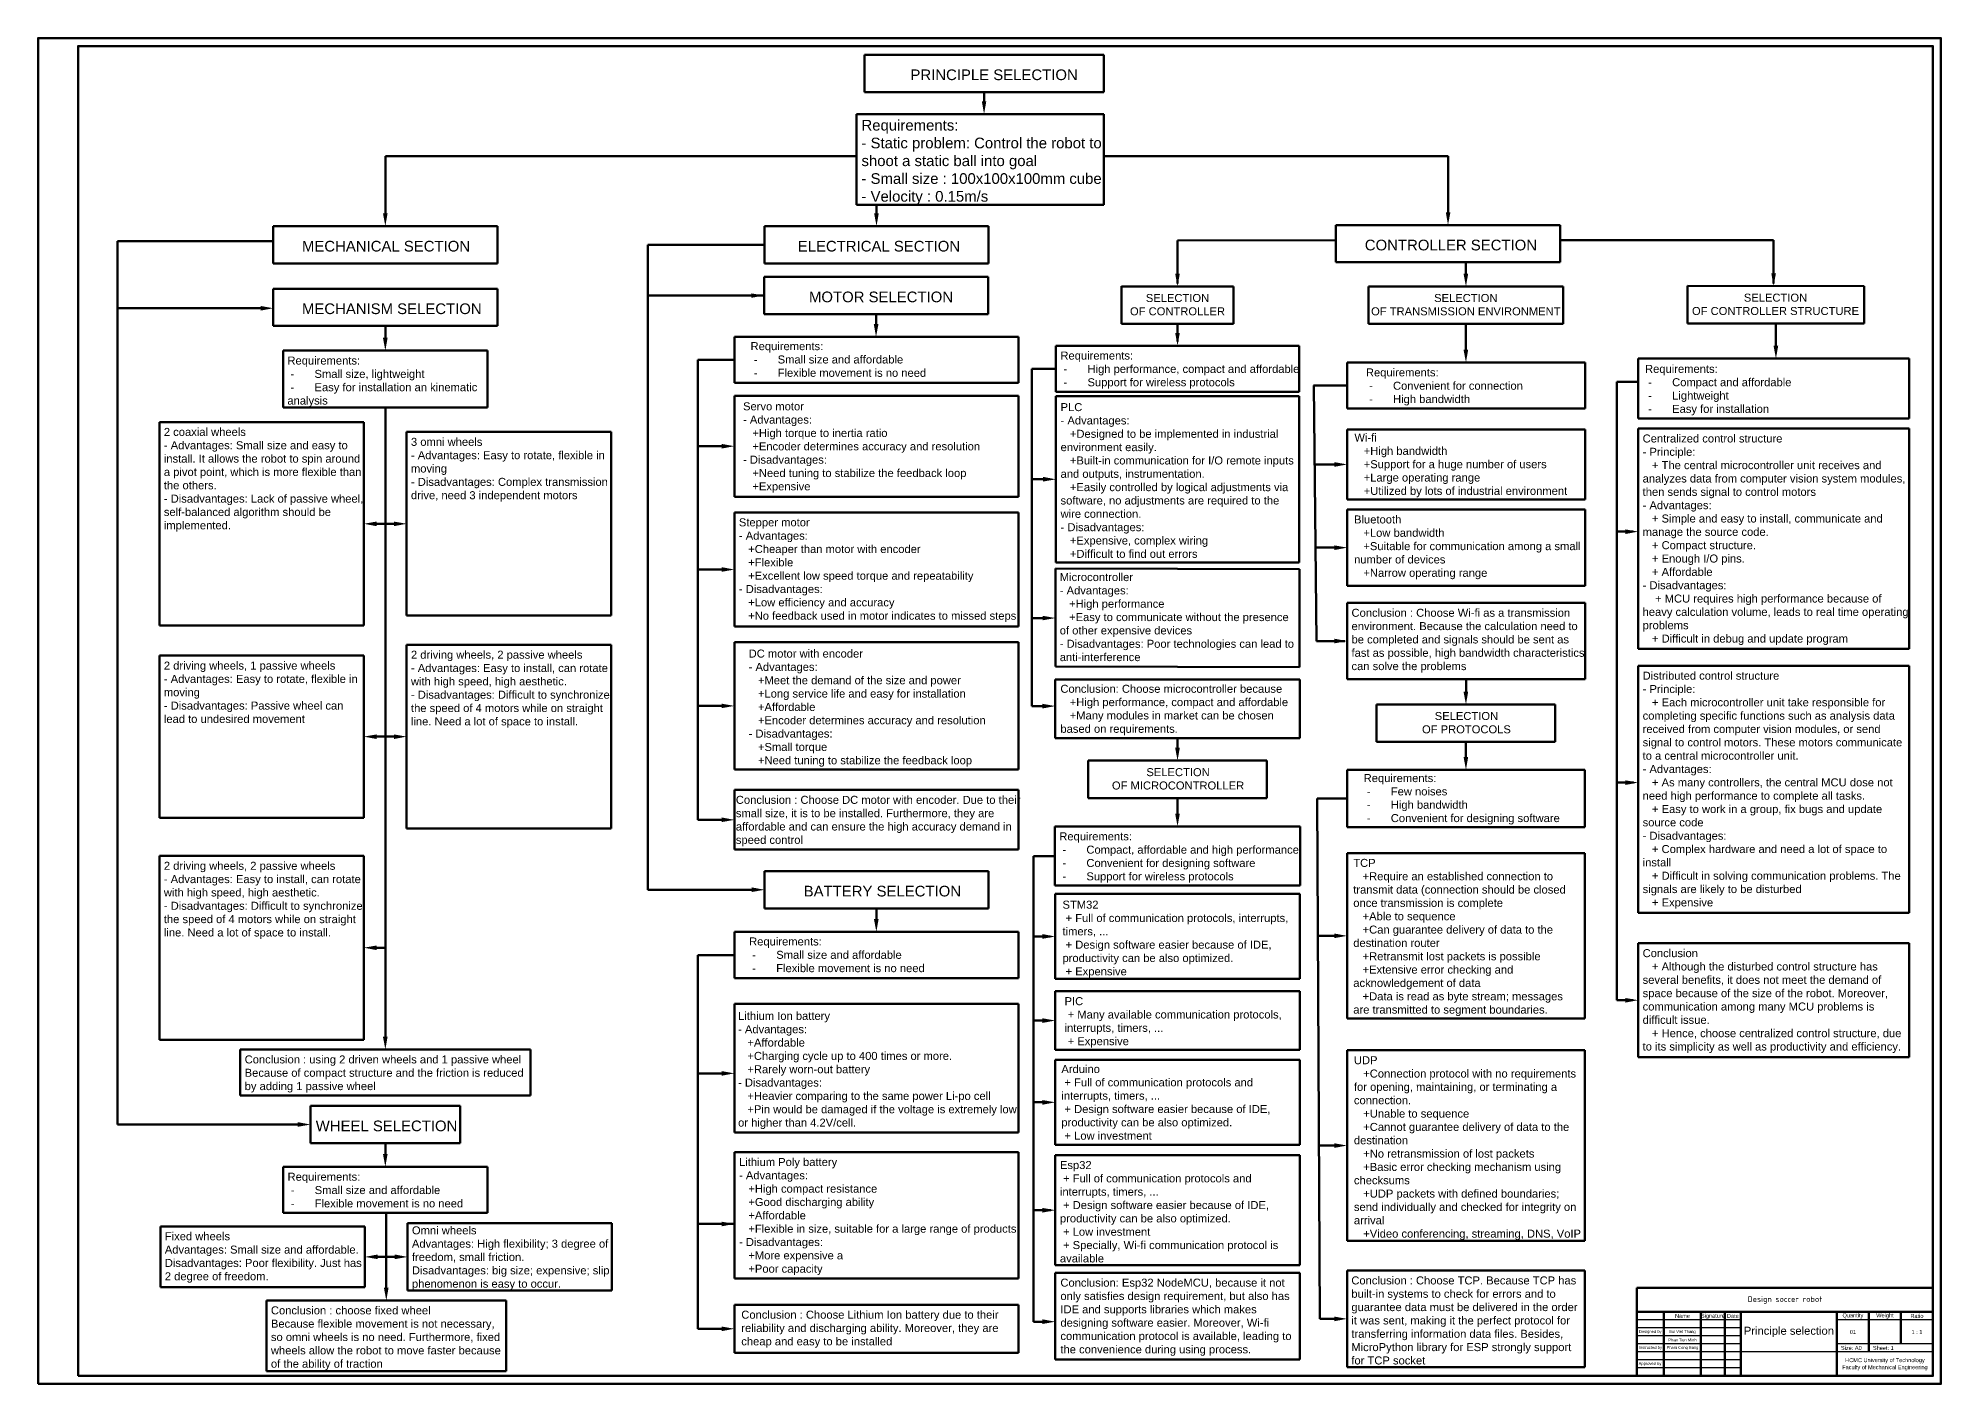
# Model space of a CAD drawing. Header units: millimetres. Extents: x 35 to 7261, y -526 to 3542.
# Drawn here: x 958 to 2147, y 1371 to 2212 of the extents above; entities that cross this region are included whole.
import ezdxf

# ---------------------------------------------------------------- set-up
doc = ezdxf.new("R2010")
doc.units = ezdxf.units.MM
doc.layers.add('nét đậm', color=7, linetype='Continuous', lineweight=50)
doc.styles.get("Standard").update_dxf_attribs({"font": 'arial.ttf'})

msp = doc.modelspace()

# ---------------------------------------------------------------- linework, layer by layer
at = {"layer": 'nét đậm'}
for p, q in [((1474.2, 2201.8), (1474.2, 2178.5)), ((1623.7, 2201.8), (1474.2, 2201.8)), ((1623.7, 2178.5), (1623.7, 2201.8)), ((1474.2, 2178.5), (1623.7, 2178.5)), ((1548.9, 2178.5), (1548.9, 2172.7)), ((1548.9, 2178.5), (1548.9, 2172.7)), ((1469.2, 2164.7), (1469.2, 2108)), ((1623.7, 2164.7), (1469.2, 2164.7)), ((1623.7, 2108), (1623.7, 2164.7)), ((1174.8, 2138.4), (1174.8, 2102.7)), ((1469.2, 2138.4), (1174.8, 2138.4)), ((1623.7, 2138.4), (1838.8, 2138.4)), ((1838.8, 2103.4), (1838.8, 2138.4)), ((1469.2, 2108), (1623.7, 2108)), ((1481.7, 2102.7), (1481.7, 2108)), ((1104.8, 2094.7), (1104.8, 2071.4)), ((1244.8, 2094.7), (1104.8, 2094.7)), ((1244.8, 2071.4), (1244.8, 2094.7)), ((1411.7, 2094.7), (1411.7, 2071.4)), ((1551.7, 2094.7), (1411.7, 2094.7)), ((1551.7, 2071.4), (1551.7, 2094.7)), ((1768.8, 2095.4), (1768.8, 2072.1)), ((1908.8, 2095.4), (1768.8, 2095.4)), ((1908.8, 2072.1), (1908.8, 2095.4)), ((1104.8, 2085.2), (1007.4, 2085.2)), ((1007.4, 2085.2), (1007.4, 1533.3)), ((1338.9, 2083), (1338.9, 1680)), ((1411.7, 2083), (1338.9, 2083)), ((1669.7, 2085.8), (1768.8, 2085.9)), ((1669.7, 2058.8), (1669.7, 2085.7)), ((1908.8, 2085.9), (2042.2, 2085.9)), ((2042.2, 2058.9), (2042.2, 2085.9)), ((1104.8, 2071.4), (1244.8, 2071.4)), ((1411.7, 2071.4), (1551.7, 2071.4)), ((1768.8, 2072.1), (1908.8, 2072.1)), ((1850, 2072.1), (1850, 2065)), ((1411.4, 2063), (1411.4, 2039.6)), ((1551.4, 2063), (1411.4, 2063)), ((1551.4, 2039.6), (1551.4, 2063)), ((1634.8, 2057.2), (1634.8, 2033.7)), ((1704.7, 2057), (1634.8, 2057)), ((1704.7, 2057), (1704.7, 2033.7)), ((1789.2, 2057), (1789.2, 2033.7)), ((1910.8, 2057), (1789.2, 2057)), ((1910.8, 2057), (1910.8, 2033.7)), ((1988.5, 2057.4), (1988.5, 2033.9)), ((2098.8, 2057.2), (1988.5, 2057.4)), ((2098.8, 2057.2), (2098.8, 2033.9)), ((1104.8, 2055.6), (1104.8, 2032.3)), ((1244.8, 2055.6), (1104.8, 2055.6)), ((1244.8, 2032.3), (1244.8, 2055.6)), ((1411.4, 2051.3), (1338.9, 2051.3)), ((1096.8, 2043.4), (1007.4, 2043.4)), ((1411.4, 2039.6), (1551.4, 2039.6)), ((1481.4, 2039.6), (1481.4, 2033.5)), ((1634.8, 2033.7), (1704.7, 2033.7)), ((1669.8, 2033.7), (1669.8, 2022.7)), ((1789.2, 2033.7), (1910.8, 2033.7)), ((1850, 2033.7), (1850, 2017.5)), ((1988.5, 2033.9), (2098.8, 2033.9)), ((2043.7, 2033.9), (2043.7, 2019.9)), ((1104.8, 2032.3), (1244.8, 2032.3)), ((1174.8, 2032.3), (1174.8, 2024.9)), ((1570.5, 2025.5), (1392.9, 2025.5)), ((1392.9, 2025.5), (1392.9, 1996.7)), ((1570.5, 1996.7), (1570.5, 2025.5)), ((1238.6, 2016.9), (1110.9, 2016.9)), ((1110.9, 2016.9), (1110.9, 1981.3)), ((1238.6, 1981.3), (1238.6, 2016.9)), ((1370.1, 2011.1), (1370.1, 1723.7)), ((1392.9, 2011.1), (1370.1, 2011.1)), ((1745.7, 2020), (1593.8, 2020)), ((1593.8, 2020), (1593.8, 1991.2)), ((1745.7, 1991.2), (1745.7, 2020)), ((1924.4, 2009.5), (1775.8, 2009.5)), ((1775.8, 2009.5), (1775.8, 1980.7)), ((1924.4, 1980.7), (1924.4, 2009.5)), ((2126.9, 2011.9), (1957.6, 2011.9)), ((1957.6, 2011.9), (1957.6, 1974.4)), ((2126.9, 1974.4), (2126.9, 2011.9)), ((1578.8, 2005.6), (1578.8, 1794.8)), ((1593.8, 2005.6), (1578.8, 2005.6)), ((1392.9, 1996.7), (1570.5, 1996.7)), ((1570.5, 1988.7), (1392.9, 1988.7)), ((1392.9, 1988.7), (1392.9, 1925.6)), ((1570.5, 1925.6), (1570.5, 1988.7)), ((1593.8, 1991.2), (1745.7, 1991.2)), ((1745.8, 1988.5), (1593.8, 1988.5)), ((1593.8, 1988.5), (1593.8, 1884.5)), ((1745.8, 1884.5), (1745.8, 1988.5)), ((1775.8, 1995.1), (1754.8, 1995.1)), ((1754.9, 1995.1), (1756.6, 1835.4)), ((1944.3, 1997.4), (1944.3, 1611)), ((1957.6, 1997.4), (1944.3, 1997.4)), ((1110.9, 1981.3), (1238.6, 1981.3)), ((1174.8, 1981.3), (1174.8, 1588.2)), ((1775.8, 1980.7), (1924.4, 1980.7)), ((1957.6, 1974.4), (2126.9, 1974.4)), ((1161.4, 1972.2), (1033.7, 1972.2)), ((1033.7, 1972.2), (1033.7, 1845.1)), ((1161.4, 1845.1), (1161.4, 1972.2)), ((1315.9, 1966.1), (1188.1, 1966.1)), ((1188.1, 1966.1), (1188.1, 1851.3)), ((1315.9, 1851.3), (1315.9, 1966.1)), ((1924.4, 1967.6), (1775.8, 1967.6)), ((1775.8, 1967.6), (1775.8, 1923.9)), ((1924.4, 1923.9), (1924.4, 1967.6)), ((2126.9, 1968.2), (1957.6, 1968.2)), ((1957.6, 1968.2), (1957.6, 1830.5)), ((2126.9, 1830.5), (2126.9, 1968.2)), ((1384.9, 1957.2), (1370.1, 1957.2)), ((1767.8, 1945.8), (1755.4, 1945.8)), ((1585.8, 1936.5), (1578.8, 1936.5)), ((1392.9, 1925.6), (1570.5, 1925.6)), ((1570.5, 1915.8), (1392.9, 1915.8)), ((1392.9, 1915.8), (1392.9, 1844.5)), ((1570.5, 1844.5), (1570.5, 1915.8)), ((1775.8, 1923.9), (1924.4, 1923.9)), ((1924.4, 1917.6), (1775.8, 1917.6)), ((1775.8, 1917.6), (1775.8, 1869.9)), ((1924.4, 1869.9), (1924.4, 1917.6)), ((1169.4, 1908.7), (1180.1, 1908.7)), ((1954.4, 1903.8), (1944.3, 1903.8)), ((1767.8, 1893.8), (1755.8, 1893.8)), ((1384.9, 1880.1), (1370.1, 1880.1)), ((1746, 1880.4), (1593.5, 1880.7)), ((1593.5, 1880.7), (1593.5, 1819.5)), ((1593.8, 1884.5), (1745.8, 1884.5)), ((1746, 1819.2), (1746, 1880.4)), ((1775.8, 1869.9), (1924.4, 1869.9)), ((1924.4, 1859.3), (1775.8, 1859.3)), ((1775.8, 1859.3), (1775.8, 1811.6)), ((1924.4, 1811.6), (1924.4, 1859.3)), ((1033.7, 1845.1), (1161.4, 1845.1)), ((1188.1, 1851.3), (1315.9, 1851.3)), ((1392.9, 1844.5), (1570.5, 1844.5)), ((1585.5, 1849.8), (1578.8, 1849.8)), ((1315.9, 1833.1), (1188.1, 1833.1)), ((1188.1, 1833.1), (1188.1, 1718.3)), ((1315.9, 1718.3), (1315.9, 1833.1)), ((1570.5, 1834.7), (1392.9, 1834.7)), ((1392.9, 1834.7), (1392.9, 1755.1)), ((1570.5, 1755.1), (1570.5, 1834.7)), ((1774.4, 1835.4), (1756.6, 1835.4)), ((1161.4, 1826.3), (1033.7, 1826.3)), ((1033.7, 1826.3), (1033.7, 1725)), ((1161.4, 1725), (1161.4, 1826.3)), ((1593.5, 1819.5), (1746.1, 1819.2)), ((1957.6, 1830.5), (2126.9, 1830.5)), ((2126.9, 1820), (1957.6, 1820)), ((1957.6, 1820), (1957.6, 1665.7)), ((2126.9, 1665.7), (2126.9, 1820)), ((1746.2, 1811.4), (1593.4, 1811.4)), ((1593.4, 1811.4), (1593.4, 1774.7)), ((1746.2, 1774.7), (1746.2, 1811.4)), ((1775.8, 1811.6), (1924.4, 1811.6)), ((1850.1, 1803.8), (1850.1, 1811.6)), ((1794.2, 1795.8), (1794.2, 1772.5)), ((1905.8, 1795.8), (1794.2, 1795.8)), ((1905.8, 1795.8), (1905.8, 1772.5)), ((1384.9, 1794.9), (1370.1, 1794.9)), ((1578.8, 1794.8), (1585.4, 1794.8)), ((1169.4, 1775.7), (1174.8, 1775.7)), ((1174.8, 1775.7), (1180.1, 1775.7)), ((1593.4, 1774.7), (1746.2, 1774.7)), ((1669.8, 1774.7), (1669.8, 1768.7)), ((1794.2, 1772.5), (1905.8, 1772.5)), ((1850, 1772.5), (1850, 1763)), ((1614, 1760.7), (1614, 1737.3)), ((1725.5, 1760.7), (1614, 1760.7)), ((1725.5, 1760.7), (1725.5, 1737.3)), ((1392.9, 1755.1), (1570.5, 1755.1)), ((1924.3, 1755), (1775.7, 1755)), ((1775.7, 1755), (1775.7, 1719.2)), ((1924.3, 1719.2), (1924.3, 1755)), ((1570.5, 1742.4), (1392.9, 1742.4)), ((1392.9, 1742.4), (1392.9, 1705.1)), ((1570.5, 1705.1), (1570.5, 1742.4)), ((1614, 1737.3), (1725.5, 1737.3)), ((1669.8, 1727.6), (1669.8, 1737.3)), ((1757.1, 1737.1), (1758.8, 1411.9)), ((1775.7, 1737.1), (1757.1, 1737.1)), ((1954.6, 1747), (1944.3, 1747)), ((1033.7, 1725), (1161.4, 1725)), ((1188.1, 1718.3), (1315.9, 1718.3)), ((1384.9, 1723.7), (1370.1, 1723.7)), ((1746.4, 1719.6), (1593.2, 1719.6)), ((1593.2, 1719.6), (1593.2, 1682.6)), ((1746.4, 1682.6), (1746.4, 1719.6)), ((1775.7, 1719.2), (1924.3, 1719.2)), ((1161.4, 1701.2), (1033.7, 1701.2)), ((1033.7, 1701.2), (1033.7, 1586.3)), ((1161.4, 1586.3), (1161.4, 1701.2)), ((1392.9, 1705.1), (1570.5, 1705.1)), ((1579.8, 1701.1), (1579.8, 1410.1)), ((1593.2, 1701.1), (1579.8, 1701.1)), ((1924.3, 1702.9), (1775.7, 1702.9)), ((1775.7, 1702.9), (1775.7, 1599.5)), ((1924.3, 1599.5), (1924.3, 1702.9)), ((1411.7, 1691.7), (1411.7, 1668.4)), ((1551.7, 1691.7), (1411.7, 1691.7)), ((1551.7, 1668.4), (1551.7, 1691.7)), ((1403.7, 1680), (1338.9, 1680)), ((1593.2, 1682.6), (1746.4, 1682.6)), ((1746.2, 1677.4), (1593.4, 1677.4)), ((1593.4, 1677.4), (1593.4, 1624.3)), ((1746.2, 1624.3), (1746.2, 1677.4)), ((1411.7, 1668.4), (1551.7, 1668.4)), ((1481.6, 1661.7), (1481.7, 1668.4)), ((1957.6, 1665.7), (2126.9, 1665.7)), ((1570.5, 1653.7), (1392.9, 1653.7)), ((1392.9, 1653.7), (1392.9, 1624.8)), ((1570.5, 1624.8), (1570.5, 1653.7)), ((1169.4, 1643.8), (1174.8, 1643.8)), ((1590.2, 1650.8), (1579.8, 1650.8)), ((1767.7, 1651.2), (1757.6, 1651.2)), ((2126.9, 1646.6), (1957.6, 1646.6)), ((1957.6, 1646.6), (1957.6, 1575.4)), ((2126.9, 1575.4), (2126.9, 1646.6)), ((1370.1, 1639.2), (1370.1, 1405.7)), ((1392.9, 1639.2), (1370.1, 1639.2)), ((1392.9, 1624.8), (1570.5, 1624.8)), ((1593.4, 1624.3), (1746.2, 1624.3)), ((1570.5, 1608.7), (1392.9, 1608.7)), ((1392.9, 1608.7), (1392.9, 1528.4)), ((1570.5, 1528.4), (1570.5, 1608.7)), ((1746.2, 1616.6), (1593.4, 1616.6)), ((1593.4, 1616.6), (1593.4, 1579.9)), ((1746.2, 1579.9), (1746.2, 1616.6)), ((1954.2, 1611), (1944.3, 1611)), ((1585.4, 1598.3), (1579.8, 1598.3)), ((1775.7, 1599.5), (1924.3, 1599.5)), ((1033.7, 1586.3), (1161.4, 1586.3)), ((1265.4, 1580.2), (1084.1, 1580.2)), ((1084.1, 1580.2), (1084.1, 1551.5)), ((1265.4, 1551.5), (1265.4, 1580.2)), ((1593.4, 1579.9), (1746.2, 1579.9)), ((1746.2, 1573.8), (1593.4, 1573.8)), ((1593.4, 1573.8), (1593.4, 1520.6)), ((1746.2, 1520.6), (1746.2, 1573.8)), ((1924.3, 1579.7), (1775.7, 1579.7)), ((1775.7, 1579.7), (1775.7, 1460.6)), ((1924.3, 1460.6), (1924.3, 1579.7)), ((1957.6, 1575.4), (2126.9, 1575.4)), ((1384.9, 1565.3), (1370.1, 1565.3)), ((1084.1, 1551.5), (1265.4, 1551.5)), ((1588.7, 1547.2), (1579.8, 1547.2)), ((1128, 1545), (1128, 1521.7)), ((1221.6, 1545), (1128, 1545)), ((1221.6, 1521.7), (1221.6, 1545)), ((1122.2, 1533.3), (1007.4, 1533.3)), ((1392.9, 1528.4), (1570.5, 1528.4)), ((1128, 1521.7), (1221.6, 1521.7)), ((1174.8, 1521.7), (1174.8, 1514.9)), ((1570.5, 1516.1), (1392.9, 1516.1)), ((1392.9, 1516.1), (1392.9, 1437)), ((1570.5, 1437), (1570.5, 1516.1)), ((1593.4, 1520.6), (1746.2, 1520.6)), ((1746.2, 1514.2), (1593.4, 1514.2)), ((1593.4, 1514.2), (1593.4, 1445.4)), ((1746.2, 1445.4), (1746.2, 1514.2)), ((1767.7, 1520.2), (1758.2, 1520.2)), ((1238.7, 1506.9), (1110.9, 1506.9)), ((1110.9, 1506.9), (1110.9, 1478.1)), ((1238.7, 1478.1), (1238.7, 1506.9)), ((1110.9, 1478.1), (1238.7, 1478.1)), ((1175.3, 1478.1), (1175.4, 1431.3)), ((1590.6, 1479.8), (1579.8, 1479.8)), ((1162, 1469.7), (1034.2, 1469.7)), ((1034.2, 1469.7), (1034.2, 1431.6)), ((1162, 1431.6), (1162, 1469.7)), ((1316.4, 1471.7), (1188.7, 1471.7)), ((1188.7, 1471.7), (1188.7, 1429.6)), ((1316.4, 1429.6), (1316.4, 1471.7)), ((1392.9, 1471.2), (1370.1, 1471.2)), ((1170, 1450.6), (1180.7, 1450.6)), ((1775.7, 1460.6), (1924.3, 1460.6)), ((1593.4, 1445.4), (1746.2, 1445.4)), ((1746.2, 1440.7), (1593.4, 1440.7)), ((1593.4, 1440.7), (1593.4, 1386.5)), ((1746.2, 1440.7), (1746.2, 1386.5)), ((1924.3, 1442), (1775.7, 1442)), ((1775.7, 1442), (1775.7, 1381.7)), ((1924.3, 1381.7), (1924.3, 1442)), ((1034.2, 1431.6), (1162, 1431.6)), ((1188.7, 1429.6), (1316.4, 1429.6)), ((1392.9, 1437), (1570.5, 1437)), ((2141.8, 1431.2), (1956.8, 1431.2)), ((1956.8, 1431.2), (1956.8, 1376.2)), ((1250.2, 1423.3), (1100.6, 1423.3)), ((1100.6, 1423.3), (1100.6, 1379.2)), ((1250.2, 1379.2), (1250.2, 1423.3)), ((1570.5, 1420.7), (1392.9, 1420.7)), ((1392.9, 1420.7), (1392.9, 1390.7)), ((1570.5, 1390.7), (1570.5, 1420.7)), ((2141.8, 1416.2), (1956.8, 1416.2)), ((1973.7, 1416.6), (1973.7, 1376.6)), ((1996.8, 1416.2), (1996.8, 1376.2)), ((2011.8, 1416.2), (2011.8, 1376.2)), ((2021.8, 1416.2), (2021.8, 1376.2)), ((2081.8, 1416.2), (2081.8, 1376.2)), ((2101.8, 1416.2), (2101.8, 1391.2)), ((2121.8, 1416.2), (2121.8, 1396.2)), ((1384.9, 1405.7), (1370.1, 1405.7)), ((1585.4, 1410.1), (1579.8, 1410.1)), ((1767.7, 1411.9), (1758.8, 1411.9)), ((1100.6, 1379.2), (1250.2, 1379.2)), ((1392.9, 1390.7), (1570.5, 1390.7)), ((1593.4, 1386.5), (1746.2, 1386.5)), ((1775.7, 1381.7), (1924.3, 1381.7)), ((2141.8, 1376.2), (1956.8, 1376.2))]:
    msp.add_line(p, q, dxfattribs=at)
at = {"layer": 'nét đậm', "lineweight": 25}
for p, q in [((2021.8, 1411.2), (1956.8, 1411.2)), ((2021.8, 1406.2), (1956.8, 1406.2)), ((2141.8, 1411.2), (2081.8, 1411.2)), ((2021.8, 1401.2), (1956.8, 1401.2)), ((2021.8, 1396.2), (1956.8, 1396.2)), ((2141.8, 1391.2), (1956.8, 1391.2)), ((2141.8, 1396.2), (2081.8, 1396.2)), ((2021.8, 1386.2), (1956.8, 1386.2)), ((2021.8, 1381.2), (1956.8, 1381.2))]:
    msp.add_line(p, q, dxfattribs=at)
at = {"layer": 'nét đậm', "lineweight": 50}
for points in [[(957.8, 1371.2), (2146.8, 1371.2), (2146.8, 2212.2), (957.8, 2212.2)], [(982.8, 1376.2), (2141.8, 1376.2), (2141.8, 2207.2), (982.8, 2207.2)]]:
    msp.add_lwpolyline(points, close=True, dxfattribs=at)
at = {"layer": 'nét đậm', "linetype": 'Continuous'}
for points in [[(1547.5, 2172.7), (1550.3, 2172.7), (1548.9, 2164.7)], [(1173.3, 2102.7), (1176.2, 2102.7), (1174.8, 2094.7)], [(1483.1, 2102.7), (1480.2, 2102.7), (1481.7, 2094.7)], [(1837.4, 2103.4), (1840.3, 2103.4), (1838.8, 2095.4)], [(1668.3, 2065), (1671.2, 2065), (1669.8, 2057)], [(1848.5, 2065), (1851.4, 2065), (1850, 2057)], [(2040.8, 2065.2), (2043.7, 2065.2), (2042.2, 2057.2)], [(1403.4, 2049.9), (1403.4, 2052.7), (1411.4, 2051.3)], [(1096.8, 2041.9), (1096.8, 2044.8), (1104.8, 2043.4)], [(1482.9, 2033.5), (1480, 2033.5), (1481.4, 2025.5)], [(1176.2, 2024.9), (1173.3, 2024.9), (1174.8, 2016.9)], [(1671.2, 2028), (1668.3, 2028), (1669.8, 2020)], [(1851.4, 2017.5), (1848.5, 2017.5), (1850, 2009.5)], [(2045.1, 2019.9), (2042.2, 2019.9), (2043.7, 2011.9)], [(1384.9, 1955.7), (1384.9, 1958.6), (1392.9, 1957.2)], [(1767.8, 1944.3), (1767.8, 1947.2), (1775.8, 1945.8)], [(1585.8, 1935.1), (1585.8, 1938), (1593.8, 1936.5)], [(1169.4, 1907.2), (1169.4, 1910.1), (1161.4, 1908.7)], [(1180.1, 1907.2), (1180.1, 1910.1), (1188.1, 1908.7)], [(1949.6, 1902.3), (1949.6, 1905.2), (1957.6, 1903.8)], [(1767.8, 1892.3), (1767.8, 1895.2), (1775.8, 1893.8)], [(1384.9, 1878.7), (1384.9, 1881.6), (1392.9, 1880.1)], [(1585.5, 1848.4), (1585.5, 1851.2), (1593.5, 1849.8)], [(1767.8, 1834), (1767.8, 1836.9), (1775.8, 1835.4)], [(1384.9, 1793.5), (1384.9, 1796.3), (1392.9, 1794.9)], [(1585.4, 1793.3), (1585.4, 1796.2), (1593.4, 1794.8)], [(1848.5, 1803.8), (1851.4, 1803.8), (1850, 1795.8)], [(1169.4, 1774.2), (1169.4, 1777.1), (1161.4, 1775.7)], [(1180.1, 1774.2), (1180.1, 1777.1), (1188.1, 1775.7)], [(1668.3, 1768.7), (1671.2, 1768.7), (1669.8, 1760.7)], [(1851.4, 1763), (1848.5, 1763), (1850, 1755)], [(1949.6, 1745.5), (1949.6, 1748.4), (1957.6, 1747)], [(1384.9, 1722.3), (1384.9, 1725.2), (1392.9, 1723.7)], [(1671.2, 1727.6), (1668.3, 1727.6), (1669.8, 1719.6)], [(1403.7, 1678.6), (1403.7, 1681.5), (1411.7, 1680)], [(1483, 1661.7), (1480.1, 1661.7), (1481.6, 1653.7)], [(1169.4, 1642.3), (1169.4, 1645.2), (1161.4, 1643.8)], [(1585.4, 1649.4), (1585.4, 1652.3), (1593.4, 1650.8)], [(1767.7, 1649.8), (1767.7, 1652.7), (1775.7, 1651.2)], [(1949.6, 1609.5), (1949.6, 1612.4), (1957.6, 1611)], [(1585.4, 1596.8), (1585.4, 1599.7), (1593.4, 1598.3)], [(1176.2, 1588.2), (1173.3, 1588.2), (1174.8, 1580.2)], [(1384.9, 1563.8), (1384.9, 1566.7), (1392.9, 1565.3)], [(1585.4, 1545.7), (1585.4, 1548.6), (1593.4, 1547.2)], [(1120, 1531.9), (1120, 1534.8), (1128, 1533.3)], [(1176.2, 1514.9), (1173.3, 1514.9), (1174.8, 1506.9)], [(1767.7, 1518.7), (1767.7, 1521.6), (1775.7, 1520.2)], [(1585.4, 1478.3), (1585.4, 1481.2), (1593.4, 1479.8)], [(1384.9, 1469.7), (1384.9, 1472.6), (1392.9, 1471.2)], [(1170, 1449.2), (1170, 1452.1), (1162, 1450.6)], [(1180.7, 1449.2), (1180.7, 1452.1), (1188.7, 1450.6)], [(1176.8, 1431.3), (1173.9, 1431.3), (1175.4, 1423.3)], [(1384.9, 1404.2), (1384.9, 1407.1), (1392.9, 1405.7)], [(1585.4, 1408.7), (1585.4, 1411.6), (1593.4, 1410.1)], [(1767.7, 1410.4), (1767.7, 1413.3), (1775.7, 1411.9)]]:
    msp.add_trace(points, dxfattribs=at)

# ---------------------------------------------------------------- texts
at = {"attachment_point": 1}
for s, width, heights, insert, char_height in [('PRINCIPLE SELECTION', 125.291, [0], (1502.9, 2192.6), 6.667), ('Requirements:\\P- Static problem: Control the robot to shoot a static ball into goal\\P- Small size : 100x100x100mm cube\\P- Velocity : 0.15m/s', 153.562, [0], (1472.3, 2161.1), 6.667), ('MECHANICAL SECTION', 125.291, [0], (1122.7, 2085.5), 6.667), ('ELECTRICAL SECTION', 125.291, [0], (1432.5, 2085.5), 6.667), ('CONTROLLER SECTION', 125.291, [0], (1786.8, 2086.2), 6.667), ('MECHANISM SELECTION', 125.291, [0], (1122.7, 2046.4), 6.667), ('MOTOR SELECTION', 125.291, [0], (1439.5, 2053.8), 6.667), ('\\pxqc;SELECTION ^JOF CONTROLLER', 60.538, [0], (1639.5, 2052.3), 5), ('\\pxqc;SELECTION ^JOF TRANSMISSION ENVIRONMENT', 123.019, [0], (1788.4, 2052.3), 5), ('\\pxqc;SELECTION ^JOF CONTROLLER STRUCTURE', 108.648, [0], (1989.1, 2052.5), 5), ('Requirements:\\P\\pxi-3,l3.38813,t3.38813;-^ISmall size and affordable\\P-^IFlexible movement is no need', 181.219, [82.3], (1403, 2022.2), 5), ('Requirements:\\P\\pxi-3,l3.38813,t3.38813;-^ISmall size, lightweight\\P-^IEasy for installation an kinematic \\P\\pi0,l0,tz;analysis', 181.219, [82.3], (1113.6, 2013.2), 5), ('Requirements:\\P\\pxi-3,l3.38813,t3.38813;-^IHigh performance, compact and affordable\\P-^ISupport for wireless protocols', 181.219, [82.3], (1596.6, 2016.3), 5), ('Requirements:\\P\\pxi-3,l3.38813,t3.38813;-^IConvenient for connection\\P-^IHigh bandwidth', 181.219, [82.3], (1787.5, 2005.8), 5), ('Requirements:\\P\\pxi-3,l3.38813,t3.38813;-^ICompact and affordable\\P-^ILightweight\\P-^IEasy for installation', 181.219, [82.3], (1961.9, 2008), 5), ('Servo motor\\P- Advantages: \\P   +High torque to inertia ratio\\P   +Encoder determines accuracy and resolution\\P- Disadvantages:\\P   +Need tuning to stabilize the feedback loop\\P   +Expensive', 181.219, [82.3], (1398.3, 1984.6), 5), ('PLC\\P- Advantages: \\P   +Designed to be implemented in industrial \\Penvironment easily.\\P   +Built-in communication for I/O remote inputs and outputs, instrumentation.\\P   +Easily controlled by logical adjustments via software, no adjustments are required to the wire connection.\\P- Disadvantages:\\P   +Expensive, complex wiring\\P   +Difficult to find out errors', 146.319, [116.5], (1596.7, 1984.1), 5), ('2 coaxial wheels\\P- Advantages: Small size and easy to \\Pinstall. It allows the robot to spin around \\Pa pivot point, which is more flexible than\\Pthe others.\\P- Disadvantages: Lack of passive wheel, \\Pself-balanced algorithm should be\\Pimplemented.', 181.219, [82.3], (1036.4, 1968.6), 5), ('3 omni wheels\\P- Advantages: Easy to rotate, flexible in\\Pmoving\\P- Disadvantages: Complex transmission\\Pdrive, need 3 independent motors', 181.219, [82.3], (1190.8, 1962.4), 5), ('Wi-fi\\P   +High bandwidth\\P   +Support for a huge number of users\\P   +Large operating range\\P   +Utilized by lots of industrial environment', 181.219, [103.4], (1780.3, 1965.1), 5), ('Centralized control structure\\P- Principle:\\P   + The central microcontroller unit receives and \\Panalyzes data from computer vision system modules, \\Pthen sends signal to control motors\\P- Advantages: \\P   + Simple and easy to install, communicate and \\Pmanage the source code.\\P   + Compact structure.\\P   + Enough I/O pins.\\P   + Affordable\\P- Disadvantages:\\P    + MCU requires high performance because of \\Pheavy calculation volume, leads to real time operating\\Pproblems\\P   + Difficult in debug and update program', 214.749, [242.6], (1960.4, 1964.5), 5), ('Stepper motor\\P- Advantages: \\P   +Cheaper than motor with encoder\\P   +Flexible\\P   +Excellent low speed torque and repeatability\\P- Disadvantages:\\P   +Low efficiency and accuracy\\P   +No feedback used in motor indicates to missed steps', 181.219, [82.3], (1395.7, 1912.1), 5), ('Bluetooth\\P   +Low bandwidth\\P   +Suitable for communication among a small\\Pnumber of devices\\P   +Narrow operating range', 181.219, [82.3], (1780.1, 1913.9), 5), ('Microcontroller\\P- Advantages: \\P   +High performance\\P   +Easy to communicate without the presence of other expensive devices\\P- Disadvantages: Poor technologies can lead to anti-interference', 149.602, [82.3], (1596.2, 1877.9), 5), ('Conclusion : Choose Wi-fi as a transmission\\Penvironment. Because the calculation need to \\Pbe completed and signals should be sent as \\Pfast as possible, high bandwidth characteristics\\Pcan solve the problems', 181.219, [82.3], (1778.5, 1855.6), 5), ('2 driving wheels, 1 passive wheels\\P- Advantages: Easy to rotate, flexible in\\Pmoving\\P- Disadvantages: Passive wheel can \\Plead to undesired movement', 181.219, [82.3], (1036.4, 1822.6), 5), ('2 driving wheels, 2 passive wheels\\P- Advantages: Easy to install, can rotate\\Pwith high speed, high aesthetic.\\P- Disadvantages: Difficult to synchronize \\Pthe speed of 4 motors while on straight \\Pline. Need a lot of space to install.', 181.219, [82.3], (1190.8, 1829.4), 5), ('DC motor with encoder\\P- Advantages: \\P   +Meet the demand of the size and power\\P   +Long service life and easy for installation\\P   +Affordable\\P   +Encoder determines accuracy and resolution\\P- Disadvantages:\\P   +Small torque\\P   +Need tuning to stabilize the feedback loop', 181.219, [82.3], (1401.8, 1830.1), 5), ('Conclusion: Choose microcontroller because\\P   +High performance, compact and affordable\\P   +Many modules in market can be chosen \\Pbased on requirements.', 181.219, [82.3], (1596.6, 1808.1), 5), ('Distributed control structure\\P- Principle:\\P   + Each microcontroller unit take responsible for \\Pcompleting specific functions such as analysis data \\Preceived from computer vision modules, or send \\Psignal to control motors. These motors communicate \\Pto a central microcontroller unit.\\P- Advantages: \\P   + As many controllers, the central MCU dose not \\Pneed high performance to complete all tasks.\\P   + Easy to work in a group, fix bugs and update \\Psource code\\P- Disadvantages:\\P   + Complex hardware and need a lot of space to \\Pinstall\\P   + Difficult in solving communication problems. The \\Psignals are likely to be disturbed\\P   + Expensive', 230.622, [154.2], (1960.4, 1816.3), 5), ('\\pxqc;SELECTION ^JOF PROTOCOLS', 123.019, [0], (1788.8, 1791.1), 5), ('\\pxqc;SELECTION ^JOF MICROCONTROLLER', 123.019, [0], (1608.6, 1756), 5), ('Requirements:\\P\\pxi-3,l3.38813,t3.38813;-^IFew noises\\P-^IHigh bandwidth\\P-^IConvenient for designing software', 181.219, [82.3], (1786.1, 1752.3), 5), ('Conclusion : Choose DC motor with encoder. Due to their small size, it is to be installed. Furthermore, they are affordable and can ensure the high accuracy demand in speed control', 177.32, [82.3], (1393.8, 1738.7), 5), ('Requirements:\\P\\pxi-3,l3.38813,t3.38813;-^ICompact, affordable and high performance\\P-^IConvenient for designing software\\P-^ISupport for wireless protocols', 181.219, [82.3], (1595.9, 1715.9), 5), ('2 driving wheels, 2 passive wheels\\P- Advantages: Easy to install, can rotate\\Pwith high speed, high aesthetic.\\P- Disadvantages: Difficult to synchronize \\Pthe speed of 4 motors while on straight \\Pline. Need a lot of space to install.', 181.219, [82.3], (1036.4, 1697.5), 5), ('TCP\\P   +Require an established connection to transmit data (connection should be closed once transmission is complete\\P   +Able to sequence   \\P   +Can guarantee delivery of data to the destination router\\P   +Retransmit lost packets is possible\\P   +Extensive error checking and acknowledgement of data\\P   +Data is read as byte stream; messages are transmitted to segment boundaries.', 142.46, [103.4], (1779.6, 1699.3), 5), ('BATTERY SELECTION', 125.291, [0], (1436.2, 1682.5), 6.667), ('STM32\\P + Full of communication protocols, interrupts, timers, ...\\P + Design software easier because of IDE, productivity can be also optimized.\\P + Expensive', 145.102, [116.5], (1597.9, 1673.2), 5), ('Requirements:\\P\\pxi-3,l3.38813,t3.38813;-^ISmall size and affordable\\P-^IFlexible movement is no need', 181.219, [82.3], (1402.1, 1650.2), 5), ('Conclusion\\P   + Although the disturbed control structure has \\Pseveral benefits, it does not meet the demand of \\Pspace because of the size of the robot. Moreover, \\Pcommunication among many MCU problems is \\Pdifficult issue.\\P   + Hence, choose centralized control structure, due \\Pto its simplicity as well as productivity and efficiency.', 214.749, [116.5], (1960.4, 1642.9), 5), ('PIC\\P + Many available communication protocols, interrupts, timers, ...\\P + Expensive', 145.89, [82.3], (1599.2, 1612.9), 5), ('Lithium Ion battery\\P- Advantages: \\P   +Affordable\\P   +Charging cycle up to 400 times or more.\\P   +Rarely worn-out battery\\P- Disadvantages:\\P   +Heavier comparing to the same power Li-po cell\\P   +Pin would be damaged if the voltage is extremely low or higher than 4.2V/cell.', 181.219, [103.4], (1395.2, 1603.7), 5), ('Conclusion : using 2 driven wheels and 1 passive wheel\\PBecause of compact structure and the friction is reduced by adding 1 passive wheel', 181.219, [82.3], (1086.9, 1576.5), 5), ('Arduino\\P + Full of communication protocols and interrupts, timers, ...\\P + Design software easier because of IDE, productivity can be also optimized.\\P + Low investment', 146.954, [82.3], (1597.2, 1570.5), 5), ('UDP\\P   +Connection protocol with no requirements \\Pfor opening, maintaining, or terminating a \\Pconnection. \\P   +Unable to sequence\\P   +Cannot guarantee delivery of data to the\\Pdestination\\P   +No retransmission of lost packets\\P   +Basic error checking mechanism using \\Pchecksums\\P   +UDP packets with defined boundaries;\\Psend individually and checked for integrity on\\Parrival\\P   +Video conferencing, streaming, DNS, VoIP', 181.219, [137.1], (1780, 1576), 5), ('WHEEL SELECTION', 125.291, [0], (1131.3, 1535.8), 6.667), ('Lithium Poly battery\\P- Advantages: \\P   +High compact resistance\\P   +Good discharging ability\\P   +Affordable\\P   +Flexible in size, suitable for a large range of products\\P- Disadvantages:\\P   +More expensive a\\P   +Poor capacity', 181.219, [82.3], (1395.8, 1512.4), 5), ('Esp32\\P + Full of communication protocols and interrupts, timers, ...\\P + Design software easier because of IDE, productivity can be also optimized.\\P + Low investment\\P + Specially, Wi-fi communication protocol is available', 149.186, [82.3], (1596.3, 1510.5), 5), ('Requirements:\\P\\pxi-3,l3.38813,t3.38813;-^ISmall size and affordable\\P-^IFlexible movement is no need', 181.219, [82.3], (1113.7, 1503.2), 5), ('Fixed wheels\\PAdvantages: Small size and affordable.\\PDisadvantages: Poor flexibility. Just has \\P2 degree of freedom.', 181.219, [82.3], (1037, 1466), 5), ('Omni wheels\\PAdvantages: High flexibility; 3 degree of\\Pfreedom, small friction.\\PDisadvantages: big size; expensive; slip\\Pphenomenon is easy to occur.', 181.219, [82.3], (1191.4, 1469.7), 5), ('Conclusion: Esp32 NodeMCU, because it not only satisfies design requirement, but also has IDE and supports libraries which makes designing software easier. Moreover, Wi-fi communication protocol is available, leading to the convenience during using process. ', 151.461, [82.3], (1596.6, 1437), 5), ('Conclusion : Choose TCP. Because TCP has\\Pbuilt-in systems to check for errors and to \\Pguarantee data must be delivered in the order \\Pit was sent, making it the perfect protocol for \\Ptransferring information data files. Besides, \\PMicroPython library for ESP strongly support \\Pfor TCP socket', 181.219, [82.3], (1778.4, 1438.4), 5), ('Conclusion : choose fixed wheel\\PBecause flexible movement is not necessary,\\Pso omni wheels is no need. Furthermore, fixed\\Pwheels allow the robot to move faster because\\Pof the ability of traction', 181.219, [82.3], (1103.3, 1419.7), 5), ('Conclusion : Choose Lithium Ion battery due to their reliability and discharging ability. Moreover, they are cheap and easy to be installed', 179.158, [82.3], (1397.2, 1417), 5)]:
    msp.add_mtext_dynamic_manual_height_columns(s, width=width, gutter_width=8.33, heights=heights, dxfattribs=dict(at, insert=insert, char_height=char_height))
at = {"layer": 'nét đậm', "attachment_point": 5}
for s, width, insert, char_height in [('Name', 23, (1985.3, 1413.7), 2.5), ('Signature', 15, (2004.3, 1413.4), 2.5), ('Date', 10, (2016.8, 1413.7), 2.5), ('\\pxsm1.07917,qc;{\\fTCVN 7284|b0|i0|c0|p34;Design soccer robot}', 185, (2049.3, 1423.7), 3.5), ('Quantity', 20, (2091.8, 1413.7), 2.5), ('Weight', 20, (2111.8, 1413.7), 2.5), ('Ratio', 20, (2131.8, 1413.7), 2.5), ('Designed by', 16.804, (1965.2, 1403.7), 1.8), ('Bui Viet Thang', 23, (1985.3, 1403.7), 1.8), ('Principle selection', 60, (2051.8, 1403.7), 5), ('01', 20, (2091.8, 1403.7), 2.5), ('1 : 1', 20, (2131.8, 1403.7), 2.5), ('Instructed by', 18.57, (1965.2, 1393.7), 1.8), ('Pham Cong Bang', 23, (1985.3, 1393.7), 1.8), ('Phan Tien Minh', 23, (1985.3, 1398.7), 1.8), ('Size: A0', 20, (2090.8, 1393.7), 2.5), ('Sheet: 1', 20, (2110.8, 1393.7), 2.5), ('Approved by', 16.804, (1965, 1383.7), 1.8), ('Faculty of Mechanical Engineering', 60, (2111.8, 1381.3), 2.5), ('HCMC University of Technology', 60, (2111.8, 1385.7), 2.5)]:
    msp.add_mtext_dynamic_manual_height_columns(s, width=width, gutter_width=12.5, heights=[0], dxfattribs=dict(at, insert=insert, char_height=char_height))

doc.saveas('drawing.dxf')
